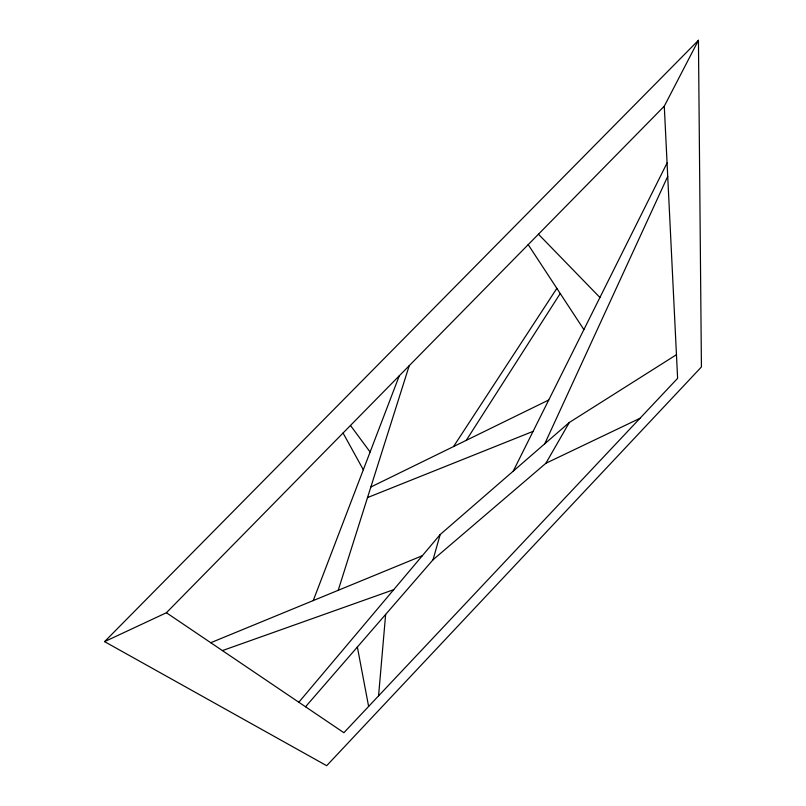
<?xml version="1.0" encoding="UTF-8"?>
<svg xmlns="http://www.w3.org/2000/svg" width="806" height="806" viewBox="0 0 806 806"><rect width="100%" height="100%" fill="white"/><g stroke="black" fill="none" stroke-linecap="round" stroke-linejoin="round"><path stroke-width="1.21" d="M378.568 695.89L385.641 614.424M305.534 706.781L433.034 559.787L440.167 534.559L569.318 422.475L676.456 354.711M338.198 590.314L409.216 365.692M313.242 600.581L399.292 375.798M544.735 443.814L667.721 176.413M513.221 471.157L667.066 162.993M104.579 641.636L166.409 612.741L664.285 106.18L698.439 40.3L701.422 366.962L326.682 765.7L104.579 641.636L698.439 40.3M433.034 559.787L545.874 463.279L569.318 422.475M466.271 440.338L560.23 293.525M453.536 446.564L556.855 288.367M298.825 702.248L440.167 534.559M370.861 487.015L548.755 399.988M545.874 463.279L639.954 418.324M210.749 642.714L422.324 555.727M367.516 497.594L533.098 431.351M222.406 650.593L393.711 589.68M166.409 612.741L343.89 732.704L677.614 378.336L664.285 106.18M538.448 234.214L599.926 297.485M350.479 425.457L370.115 452.015M528.192 244.641L583.887 329.614M343.054 433.013L363.315 469.777M357.36 647.037L368.624 706.439"/></g></svg>
